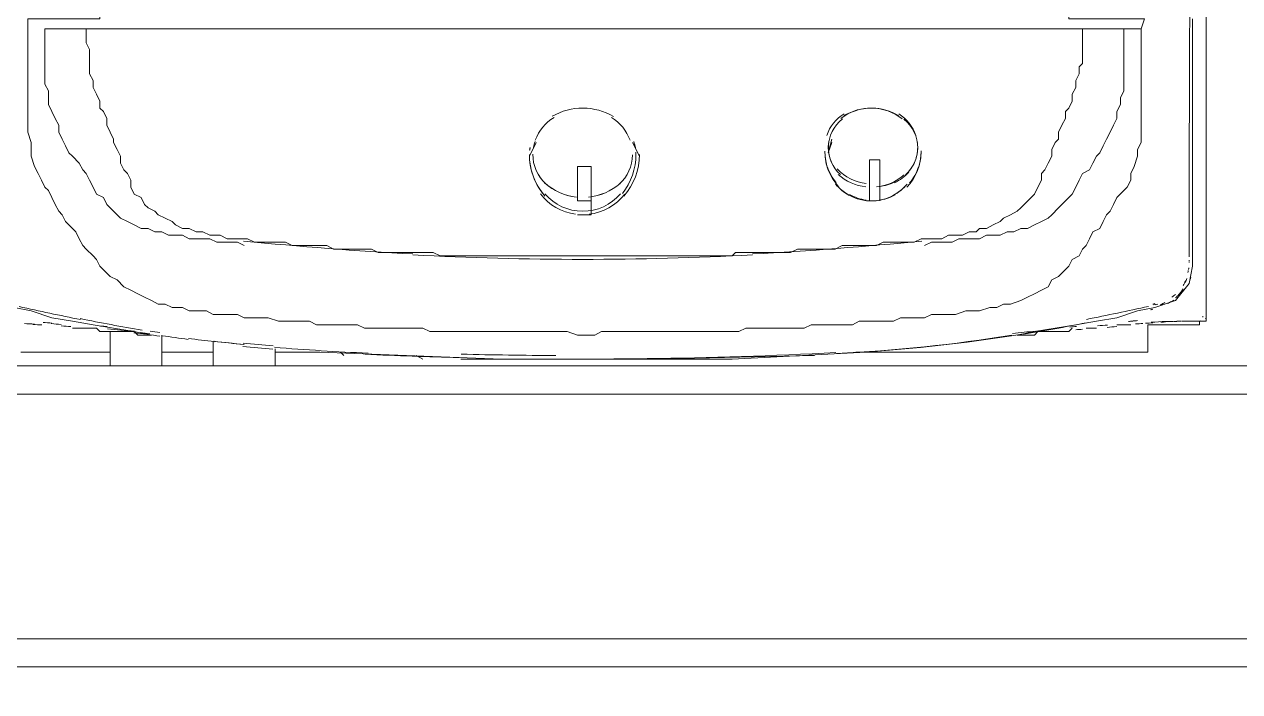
# Model space of a CAD drawing. Header units: metres. Extents: x 349703 to 349913, y 9282546 to 9282694.
# Drawn here: x 349720.435 to 349721.081, y 9282645.68 to 9282646.034 of the extents above; entities that cross this region are included whole.
import ezdxf

# ---------------------------------------------------------------- set-up
doc = ezdxf.new("R2010")
doc.units = ezdxf.units.M
doc.header["$LTSCALE"] = 0.25
doc.layers.add('ARQ-FONDO', color=253, linetype='CONTINUOUS', lineweight=9)

# ---------------------------------------------------------------- blocks, each defined once
blk = doc.blocks.new('LAVADORA')
at = {"layer": 'ARQ-FONDO', "linetype": 'Continuous', "lineweight": -2}
for p, q in [((3915.82869, 1596.86221), (3915.82869, 1596.81469)), ((3916.0005, 1596.85856), (3916.00598, 1596.85856)), ((3915.84149, 1596.8348), (3915.84149, 1596.83297)), ((3915.84149, 1596.83297), (3915.84149, 1596.83297)), ((3915.84149, 1596.83297), (3915.84149, 1596.83114)), ((3915.84149, 1596.83114), (3915.84149, 1596.82931)), ((3915.84149, 1596.82931), (3915.84149, 1596.82566)), ((3915.84149, 1596.822), (3915.83966, 1596.82018)), ((3915.83966, 1596.82018), (3915.83966, 1596.81835)), ((3915.84149, 1596.82566), (3915.84149, 1596.822)), ((3915.82869, 1596.81469), (3915.82138, 1596.81469)), ((3915.82138, 1596.81469), (3915.82138, 1596.81469)), ((3915.83966, 1596.81469), (3915.82138, 1596.81469)), ((3915.82138, 1596.81469), (3915.82138, 1596.81286)), ((3915.82138, 1596.81286), (3915.82138, 1596.80921)), ((3915.82138, 1596.80921), (3915.82138, 1596.80373)), ((3915.82138, 1596.80373), (3915.82138, 1596.79824)), ((3915.82138, 1596.79824), (3915.82138, 1596.79276)), ((3915.82138, 1596.79276), (3915.82138, 1596.7891)), ((3915.82138, 1596.7891), (3915.82138, 1596.78728)), ((3915.82138, 1596.78728), (3915.83783, 1596.78728)), ((3915.82869, 1596.78728), (3915.82869, 1596.75986)), ((3915.83418, 1596.75986), (3915.82138, 1596.75986)), ((3915.82138, 1596.75986), (3915.82138, 1596.75438)), ((3915.82138, 1596.75438), (3915.82138, 1596.72696)), ((3915.82138, 1596.73427), (3915.82138, 1596.75438)), ((3915.82138, 1596.72696), (3915.83052, 1596.72696)), ((3915.82869, 1596.72696), (3915.82869, 1596.71417)), ((3915.82687, 1596.69041), (3915.82869, 1596.69224)), ((3915.82504, 1596.64837), (3915.82687, 1596.65203)), ((3915.82504, 1596.60268), (3915.82504, 1596.60634)), ((3915.93287, 1596.59172), (3915.94018, 1596.58806)), ((3915.94018, 1596.58806), (3915.93287, 1596.59172)), ((3915.82504, 1596.56247), (3915.82504, 1596.56613)), ((3915.82504, 1596.55882), (3915.82504, 1596.56247)), ((3915.90911, 1596.56613), (3915.90911, 1596.55882)), ((3915.90911, 1596.55882), (3915.9018, 1596.55882)), ((3915.94018, 1596.53689), (3915.93287, 1596.53323)), ((3915.93287, 1596.53323), (3915.94018, 1596.53689)), ((3915.82687, 1596.44002), (3915.82504, 1596.52775)), ((3915.9347, 1596.43271), (3915.94201, 1596.43088)), ((3915.94018, 1596.43088), (3915.9347, 1596.43271)), ((3915.82869, 1596.40895), (3915.82869, 1596.41809)), ((3915.82869, 1596.41078), (3915.82869, 1596.31391)), ((3915.90911, 1596.41078), (3915.91642, 1596.41078)), ((3915.91642, 1596.40529), (3915.90911, 1596.40529)), ((3915.83966, 1596.32122), (3915.83966, 1596.31939)), ((3915.83966, 1596.31939), (3915.83966, 1596.31939)), ((3915.83966, 1596.31939), (3915.83966, 1596.31756)), ((3915.83966, 1596.31756), (3915.83966, 1596.31574)), ((3915.83966, 1596.31574), (3915.83966, 1596.31391)), ((3915.82869, 1596.31391), (3915.82869, 1596.26273)), ((3915.83966, 1596.31391), (3915.83966, 1596.31208)), ((3915.83966, 1596.31208), (3915.83966, 1596.31208)), ((3915.83966, 1596.31208), (3915.83966, 1596.31025)), ((3915.83966, 1596.31025), (3915.83966, 1596.30843)), ((3915.83966, 1596.30843), (3915.83966, 1596.3066)), ((3915.83966, 1596.3066), (3915.83966, 1596.30477)), ((3915.83966, 1596.30477), (3915.84149, 1596.30294)), ((3915.84149, 1596.29563), (3915.84149, 1596.2938)), ((3915.84149, 1596.2938), (3915.84149, 1596.29198)), ((3915.84149, 1596.29198), (3915.84149, 1596.29015)), ((3915.84149, 1596.29015), (3915.84149, 1596.29015)), ((3915.84332, 1596.27918), (3915.84332, 1596.27736)), ((3915.84332, 1596.27736), (3915.84332, 1596.27553)), ((3915.84332, 1596.27553), (3915.84332, 1596.2737)), ((3915.84332, 1596.2737), (3915.84332, 1596.27187)), ((3915.82869, 1596.26273), (3915.84332, 1596.26273)), ((3915.84332, 1596.26273), (3915.84332, 1596.2536)), ((3915.84332, 1596.25908), (3915.84332, 1596.23532)), ((3915.84332, 1596.24811), (3915.84332, 1596.24994)), ((3915.84514, 1596.24446), (3915.84514, 1596.23532)), ((3915.84514, 1596.24446), (3915.84514, 1596.23532)), ((3915.87987, 1596.23897), (3915.87987, 1596.23897)), ((3915.84332, 1596.23532), (3915.84514, 1596.23532)), ((3915.84514, 1596.23349), (3915.84514, 1596.23166)), ((3915.84514, 1596.23349), (3915.84514, 1596.23166)), ((3915.84514, 1596.23166), (3915.84514, 1596.23166)), ((3915.84514, 1596.23166), (3916.45376, 1596.23166)), ((3915.84697, 1596.23166), (3915.8488, 1596.23166)), ((3915.8488, 1596.23166), (3916.48117, 1596.23166))]:
    blk.add_line(p, q, dxfattribs=at)
for points in [[(3916.48849, 1596.23166), (3915.84514, 1596.23166), (3915.84514, 1596.23349), (3915.84514, 1596.23532), (3915.84332, 1596.23532), (3915.84332, 1596.2536), (3915.84332, 1596.26273), (3915.82869, 1596.26273), (3915.82869, 1596.4126), (3915.82504, 1596.48388), (3915.82504, 1596.55151), (3915.82504, 1596.60634), (3915.82869, 1596.7032), (3915.82869, 1596.71417), (3915.82869, 1596.72696), (3915.82504, 1596.72696), (3915.82138, 1596.72696), (3915.82138, 1596.75986), (3915.82687, 1596.75986), (3915.82869, 1596.75986), (3915.82869, 1596.78728), (3915.82138, 1596.78728), (3915.82138, 1596.81469), (3915.82869, 1596.81469), (3915.82869, 1596.86221)], [(3915.83966, 1596.31025), (3915.83966, 1596.31208), (3915.83966, 1596.31391), (3915.83966, 1596.31574), (3915.83966, 1596.31756), (3915.83966, 1596.31939), (3915.83966, 1596.32122), (3915.83783, 1596.32305), (3915.83783, 1596.32488), (3915.83783, 1596.3267), (3915.83783, 1596.32853), (3915.83783, 1596.33036), (3915.83783, 1596.33219), (3915.83966, 1596.32305), (3915.84149, 1596.31208), (3915.84332, 1596.30112), (3915.84514, 1596.29015), (3915.84697, 1596.27918), (3915.85063, 1596.26822), (3915.85245, 1596.25908), (3915.85611, 1596.24811), (3915.86525, 1596.2408), (3915.87439, 1596.23897), (3915.88535, 1596.23897), (3915.89632, 1596.23897), (3915.90728, 1596.23897), (3915.91825, 1596.23897), (3915.92922, 1596.23897), (3915.94018, 1596.23897), (3915.95115, 1596.23897), (3915.96211, 1596.23897), (3915.97308, 1596.23897), (3915.98405, 1596.23897), (3915.99501, 1596.23897), (3916.00598, 1596.23897)], [(3915.85245, 1596.86587), (3915.85063, 1596.85673), (3915.84697, 1596.84576), (3915.84514, 1596.8348), (3915.84332, 1596.82383), (3915.84149, 1596.81286), (3915.83966, 1596.8019), (3915.83783, 1596.79276), (3915.83783, 1596.79459), (3915.83783, 1596.79642), (3915.83783, 1596.79824), (3915.83783, 1596.80007), (3915.83966, 1596.8019), (3915.83966, 1596.80373), (3915.83966, 1596.80555), (3915.83966, 1596.80738), (3915.83966, 1596.80921), (3915.83966, 1596.81104), (3915.83966, 1596.81286), (3915.83966, 1596.81469), (3915.83966, 1596.81652), (3915.83966, 1596.81835), (3915.83966, 1596.82018), (3915.84149, 1596.822), (3915.84149, 1596.82566), (3915.84149, 1596.82931), (3915.84149, 1596.83114), (3915.84149, 1596.83297), (3915.84149, 1596.8348)], [(3915.83783, 1596.56247), (3915.83783, 1596.56613), (3915.83966, 1596.57161), (3915.83966, 1596.57527), (3915.83966, 1596.57892), (3915.83966, 1596.58441), (3915.83966, 1596.58806), (3915.83966, 1596.59172), (3915.83966, 1596.5972), (3915.83966, 1596.60085), (3915.83966, 1596.60451), (3915.83966, 1596.60999), (3915.83966, 1596.61365), (3915.83966, 1596.61913), (3915.83966, 1596.62279), (3915.83966, 1596.62644), (3915.83966, 1596.63192), (3915.83966, 1596.63558), (3915.83966, 1596.63924), (3915.83966, 1596.64472), (3915.84149, 1596.64837), (3915.84149, 1596.65203), (3915.84149, 1596.65751), (3915.84149, 1596.66117), (3915.84149, 1596.66482), (3915.84149, 1596.67031), (3915.84149, 1596.67396), (3915.84149, 1596.67944), (3915.84332, 1596.6831), (3915.84332, 1596.68676), (3915.84332, 1596.69224), (3915.84332, 1596.69589), (3915.84332, 1596.69955), (3915.84332, 1596.70503), (3915.84514, 1596.70869), (3915.84514, 1596.71234), (3915.84514, 1596.71783), (3915.84514, 1596.72148), (3915.84514, 1596.72514), (3915.84697, 1596.73062), (3915.84697, 1596.73427), (3915.84697, 1596.73793), (3915.84697, 1596.74341), (3915.8488, 1596.74707), (3915.8488, 1596.75072), (3915.8488, 1596.75621), (3915.8488, 1596.75986), (3915.85063, 1596.76352), (3915.85063, 1596.769), (3915.85063, 1596.77266), (3915.85245, 1596.77631), (3915.85245, 1596.78179), (3915.85428, 1596.78545), (3915.85428, 1596.7891), (3915.85611, 1596.79276), (3915.85794, 1596.79642), (3915.85976, 1596.80007), (3915.86159, 1596.80373), (3915.86342, 1596.80738), (3915.86708, 1596.81104), (3915.8689, 1596.81469), (3915.87073, 1596.81652), (3915.87439, 1596.82018), (3915.87804, 1596.822), (3915.87987, 1596.82383), (3915.88352, 1596.82749), (3915.88535, 1596.82931), (3915.88901, 1596.83114), (3915.89266, 1596.83297), (3915.89449, 1596.8348), (3915.89815, 1596.83845), (3915.9018, 1596.84028), (3915.90363, 1596.84211), (3915.90728, 1596.84394), (3915.91094, 1596.84576), (3915.91459, 1596.84759), (3915.91642, 1596.84942), (3915.92008, 1596.85125), (3915.92373, 1596.85307), (3915.92739, 1596.8549), (3915.93287, 1596.85673), (3915.93653, 1596.85673), (3915.94018, 1596.85673), (3915.94567, 1596.85856), (3915.94932, 1596.85856), (3915.95298, 1596.85856), (3915.95846, 1596.85856), (3915.96211, 1596.85856), (3915.96577, 1596.85856), (3915.97125, 1596.85856), (3915.97491, 1596.85856), (3915.97856, 1596.85856), (3915.98405, 1596.85856), (3915.9877, 1596.85856), (3915.99136, 1596.85856), (3915.99684, 1596.85856)], [(3916.0005, 1596.85856), (3915.99684, 1596.85856), (3915.99136, 1596.85856), (3915.9877, 1596.85856), (3915.98405, 1596.85856), (3915.97856, 1596.85856), (3915.97491, 1596.85856), (3915.97125, 1596.85856), (3915.96577, 1596.85856), (3915.96211, 1596.85856), (3915.95846, 1596.85856), (3915.95298, 1596.85856), (3915.94932, 1596.85856), (3915.94567, 1596.85856), (3915.94018, 1596.85673), (3915.93653, 1596.85673), (3915.93287, 1596.85673), (3915.92739, 1596.8549), (3915.92373, 1596.85307), (3915.92008, 1596.85125), (3915.91642, 1596.84942), (3915.91459, 1596.84759), (3915.91094, 1596.84576), (3915.90728, 1596.84394), (3915.90363, 1596.84211), (3915.9018, 1596.84028), (3915.89815, 1596.83845), (3915.89449, 1596.8348), (3915.89266, 1596.83297), (3915.88901, 1596.83114), (3915.88535, 1596.82931), (3915.88352, 1596.82749), (3915.87987, 1596.82383), (3915.87804, 1596.822), (3915.87439, 1596.82018), (3915.87073, 1596.81652), (3915.8689, 1596.81469), (3915.86708, 1596.81104), (3915.86342, 1596.80738), (3915.86159, 1596.80373), (3915.85976, 1596.80007), (3915.85794, 1596.79642), (3915.85611, 1596.79276), (3915.85428, 1596.7891), (3915.85428, 1596.78545), (3915.85245, 1596.78179), (3915.85245, 1596.77631), (3915.85063, 1596.77266), (3915.85063, 1596.769), (3915.85063, 1596.76352), (3915.8488, 1596.75986), (3915.8488, 1596.75621), (3915.8488, 1596.75072), (3915.8488, 1596.74707), (3915.84697, 1596.74341), (3915.84697, 1596.73793), (3915.84697, 1596.73427), (3915.84697, 1596.73062), (3915.84514, 1596.72514), (3915.84514, 1596.72148), (3915.84514, 1596.71783), (3915.84514, 1596.71234), (3915.84514, 1596.70869), (3915.84332, 1596.70503), (3915.84332, 1596.69955), (3915.84332, 1596.69589), (3915.84332, 1596.69224), (3915.84332, 1596.68676), (3915.84332, 1596.6831), (3915.84149, 1596.67944), (3915.84149, 1596.67396), (3915.84149, 1596.67031), (3915.84149, 1596.66482), (3915.84149, 1596.66117), (3915.84149, 1596.65751), (3915.84149, 1596.65203), (3915.84149, 1596.64837), (3915.83966, 1596.64472), (3915.83966, 1596.63924), (3915.83966, 1596.63558), (3915.83966, 1596.63192), (3915.83966, 1596.62644), (3915.83966, 1596.62279), (3915.83966, 1596.61913), (3915.83966, 1596.61365), (3915.83966, 1596.60999), (3915.83966, 1596.60451), (3915.83966, 1596.60085), (3915.83966, 1596.5972), (3915.83966, 1596.59172), (3915.83966, 1596.58806), (3915.83966, 1596.58441), (3915.83966, 1596.57892), (3915.83966, 1596.57527), (3915.83966, 1596.57161), (3915.83783, 1596.56613), (3915.83783, 1596.56247)], [(3916.0005, 1596.26639), (3916.00598, 1596.26456), (3916.00598, 1596.30477), (3916.00781, 1596.30477), (3916.00781, 1596.82018), (3916.00598, 1596.82018), (3916.00598, 1596.85856), (3916.0005, 1596.85856)], [(3916.0005, 1596.82749), (3916.0005, 1596.84942), (3915.99684, 1596.84942), (3915.99319, 1596.84942), (3915.98953, 1596.84942), (3915.98587, 1596.84942), (3915.98222, 1596.84942), (3915.97856, 1596.84942), (3915.97491, 1596.84942), (3915.97125, 1596.84942), (3915.9676, 1596.84759), (3915.96394, 1596.84759), (3915.96029, 1596.84759), (3915.95663, 1596.84576), (3915.95298, 1596.84394), (3915.94932, 1596.84211), (3915.94567, 1596.84211), (3915.94201, 1596.84028), (3915.93835, 1596.83845), (3915.9347, 1596.83662), (3915.93287, 1596.8348), (3915.92922, 1596.83114), (3915.92556, 1596.82931), (3915.92373, 1596.82749), (3915.92008, 1596.82566), (3915.91642, 1596.82383), (3915.91277, 1596.822), (3915.91094, 1596.81835), (3915.90728, 1596.81652), (3915.90546, 1596.81469), (3915.9018, 1596.81104), (3915.89997, 1596.80921), (3915.89815, 1596.80555), (3915.89632, 1596.8019), (3915.89449, 1596.79824), (3915.89449, 1596.79459), (3915.89266, 1596.79093), (3915.89266, 1596.78728), (3915.89084, 1596.78362), (3915.89084, 1596.77997), (3915.89084, 1596.77631), (3915.88901, 1596.77266), (3915.88901, 1596.769), (3915.88901, 1596.76535), (3915.88901, 1596.76169), (3915.88718, 1596.75803), (3915.88718, 1596.75438), (3915.88718, 1596.75072), (3915.88718, 1596.74707), (3915.88535, 1596.74341)], [(3915.88535, 1596.74341), (3915.88718, 1596.74707), (3915.88718, 1596.75072), (3915.88718, 1596.75438), (3915.88718, 1596.75803), (3915.88901, 1596.76169), (3915.88901, 1596.76535), (3915.88901, 1596.769), (3915.88901, 1596.77266), (3915.89084, 1596.77631), (3915.89084, 1596.77997), (3915.89084, 1596.78362), (3915.89266, 1596.78728), (3915.89266, 1596.79093), (3915.89449, 1596.79459), (3915.89449, 1596.79824), (3915.89632, 1596.8019), (3915.89815, 1596.80555), (3915.89997, 1596.80921), (3915.9018, 1596.81104), (3915.90546, 1596.81469), (3915.90728, 1596.81652), (3915.91094, 1596.81835), (3915.91277, 1596.822), (3915.91642, 1596.82383), (3915.92008, 1596.82566), (3915.92373, 1596.82749), (3915.92556, 1596.82931), (3915.92922, 1596.83114), (3915.93287, 1596.8348), (3915.9347, 1596.83662), (3915.93835, 1596.83845), (3915.94201, 1596.84028), (3915.94567, 1596.84211), (3915.94932, 1596.84211), (3915.95298, 1596.84394), (3915.95663, 1596.84576), (3915.96029, 1596.84759), (3915.96394, 1596.84759), (3915.9676, 1596.84759), (3915.97125, 1596.84942), (3915.97491, 1596.84942), (3915.97856, 1596.84942), (3915.98222, 1596.84942), (3915.98587, 1596.84942), (3915.98953, 1596.84942), (3915.99319, 1596.84942), (3915.99684, 1596.84942), (3916.0005, 1596.84942)], [(3916.0005, 1596.29746), (3916.0005, 1596.82749), (3915.99684, 1596.82749), (3915.99319, 1596.82749), (3915.98953, 1596.82566), (3915.98587, 1596.82566), (3915.98222, 1596.82566), (3915.98039, 1596.82566), (3915.97674, 1596.82566), (3915.97308, 1596.82383), (3915.96943, 1596.82383), (3915.96577, 1596.822), (3915.96211, 1596.82018), (3915.95846, 1596.82018), (3915.95663, 1596.81835), (3915.95298, 1596.81652), (3915.94932, 1596.81652), (3915.94567, 1596.81469), (3915.94201, 1596.81286), (3915.94018, 1596.81286), (3915.93653, 1596.81104), (3915.93287, 1596.80921), (3915.92922, 1596.80921), (3915.92556, 1596.80738), (3915.92373, 1596.80555), (3915.92008, 1596.80373), (3915.91642, 1596.80373), (3915.91277, 1596.8019), (3915.91094, 1596.79824), (3915.90728, 1596.79642), (3915.90546, 1596.79459), (3915.90363, 1596.79093), (3915.9018, 1596.7891), (3915.89997, 1596.78545), (3915.89815, 1596.78179), (3915.89632, 1596.77997), (3915.89449, 1596.77631), (3915.89449, 1596.77266), (3915.89266, 1596.769), (3915.89266, 1596.76535), (3915.89084, 1596.76169), (3915.89084, 1596.75986), (3915.89084, 1596.75621), (3915.88901, 1596.75255), (3915.88901, 1596.7489), (3915.88901, 1596.74524), (3915.88901, 1596.74159), (3915.88718, 1596.73793), (3915.88718, 1596.73427), (3915.88718, 1596.73062), (3915.88718, 1596.72696), (3915.88718, 1596.72331), (3915.88718, 1596.72148), (3915.88535, 1596.71783), (3915.88535, 1596.71417), (3915.88535, 1596.71051), (3915.88535, 1596.70686), (3915.88535, 1596.7032), (3915.88535, 1596.69955), (3915.88352, 1596.69589), (3915.88352, 1596.69224), (3915.88352, 1596.68858), (3915.88352, 1596.68493), (3915.88352, 1596.68127), (3915.88352, 1596.67762), (3915.88352, 1596.67579), (3915.8817, 1596.67213), (3915.8817, 1596.66848), (3915.8817, 1596.66482), (3915.8817, 1596.66117), (3915.8817, 1596.65751), (3915.8817, 1596.65386), (3915.8817, 1596.6502), (3915.8817, 1596.64655), (3915.8817, 1596.64289), (3915.87987, 1596.63924), (3915.87987, 1596.63558), (3915.87987, 1596.63192), (3915.87987, 1596.62827), (3915.87987, 1596.62644), (3915.87987, 1596.62279), (3915.87987, 1596.61913), (3915.87987, 1596.61548), (3915.87987, 1596.61182), (3915.87987, 1596.60817), (3915.87987, 1596.60451), (3915.87987, 1596.60085), (3915.87987, 1596.5972), (3915.87987, 1596.59354), (3915.87987, 1596.58989), (3915.87987, 1596.58623), (3915.87987, 1596.58258), (3915.87987, 1596.57892), (3915.87987, 1596.57709), (3915.87987, 1596.57344), (3915.87987, 1596.56978), (3915.87987, 1596.56613), (3915.87987, 1596.56247)], [(3915.87987, 1596.56247), (3915.87987, 1596.56613), (3915.87987, 1596.56978), (3915.87987, 1596.57344), (3915.87987, 1596.57709), (3915.87987, 1596.57892), (3915.87987, 1596.58258), (3915.87987, 1596.58623), (3915.87987, 1596.58989), (3915.87987, 1596.59354), (3915.87987, 1596.5972), (3915.87987, 1596.60085), (3915.87987, 1596.60451), (3915.87987, 1596.60817), (3915.87987, 1596.61182), (3915.87987, 1596.61548), (3915.87987, 1596.61913), (3915.87987, 1596.62279), (3915.87987, 1596.62644), (3915.87987, 1596.62827), (3915.87987, 1596.63192), (3915.87987, 1596.63558), (3915.87987, 1596.63924), (3915.8817, 1596.64289), (3915.8817, 1596.64655), (3915.8817, 1596.6502), (3915.8817, 1596.65386), (3915.8817, 1596.65751), (3915.8817, 1596.66117), (3915.8817, 1596.66482), (3915.8817, 1596.66848), (3915.8817, 1596.67213), (3915.88352, 1596.67579), (3915.88352, 1596.67762), (3915.88352, 1596.68127), (3915.88352, 1596.68493), (3915.88352, 1596.68858), (3915.88352, 1596.69224), (3915.88352, 1596.69589), (3915.88535, 1596.69955), (3915.88535, 1596.7032), (3915.88535, 1596.70686), (3915.88535, 1596.71051), (3915.88535, 1596.71417), (3915.88535, 1596.71783), (3915.88718, 1596.72148), (3915.88718, 1596.72331), (3915.88718, 1596.72696), (3915.88718, 1596.73062), (3915.88718, 1596.73427), (3915.88718, 1596.73793), (3915.88901, 1596.74159), (3915.88901, 1596.74524), (3915.88901, 1596.7489), (3915.88901, 1596.75255), (3915.89084, 1596.75621), (3915.89084, 1596.75986), (3915.89084, 1596.76169), (3915.89266, 1596.76535), (3915.89266, 1596.769), (3915.89449, 1596.77266), (3915.89449, 1596.77631), (3915.89632, 1596.77997), (3915.89815, 1596.78179), (3915.89997, 1596.78545), (3915.9018, 1596.7891), (3915.90363, 1596.79093), (3915.90546, 1596.79459), (3915.90728, 1596.79642), (3915.91094, 1596.79824), (3915.91277, 1596.8019), (3915.91642, 1596.80373), (3915.92008, 1596.80373), (3915.92373, 1596.80555), (3915.92556, 1596.80738), (3915.92922, 1596.80921), (3915.93287, 1596.80921), (3915.93653, 1596.81104), (3915.94018, 1596.81286), (3915.94201, 1596.81286), (3915.94567, 1596.81469), (3915.94932, 1596.81652), (3915.95298, 1596.81652), (3915.95663, 1596.81835), (3915.95846, 1596.82018), (3915.96211, 1596.82018), (3915.96577, 1596.822), (3915.96943, 1596.82383), (3915.97308, 1596.82383), (3915.97674, 1596.82566), (3915.98039, 1596.82566), (3915.98222, 1596.82566), (3915.98587, 1596.82566), (3915.98953, 1596.82566), (3915.99319, 1596.82749), (3915.99684, 1596.82749)], [(3915.82138, 1596.81469), (3915.82138, 1596.81286), (3915.82138, 1596.80921), (3915.82138, 1596.80373), (3915.82138, 1596.79824), (3915.82138, 1596.79276), (3915.82138, 1596.7891), (3915.82138, 1596.78728), (3915.83783, 1596.78728)], [(3915.83418, 1596.75986), (3915.82138, 1596.75986), (3915.82138, 1596.75438), (3915.82138, 1596.72696), (3915.83052, 1596.72696)], [(3916.00598, 1596.26456), (3916.0005, 1596.26639), (3915.99684, 1596.26639), (3915.99136, 1596.26639), (3915.9877, 1596.26639), (3915.98405, 1596.26639), (3915.97856, 1596.26639), (3915.97491, 1596.26639), (3915.97125, 1596.26639), (3915.96577, 1596.26639), (3915.96211, 1596.26639), (3915.95846, 1596.26639), (3915.95298, 1596.26639), (3915.94932, 1596.26639), (3915.94567, 1596.26639), (3915.94018, 1596.26639), (3915.93653, 1596.26822), (3915.93287, 1596.26822), (3915.92739, 1596.27004), (3915.92373, 1596.27187), (3915.92008, 1596.27187), (3915.91642, 1596.2737), (3915.91459, 1596.27553), (3915.91094, 1596.27918), (3915.90728, 1596.28101), (3915.90363, 1596.28284), (3915.9018, 1596.28467), (3915.89815, 1596.28649), (3915.89449, 1596.28832), (3915.89266, 1596.29198), (3915.88901, 1596.2938), (3915.88535, 1596.29563), (3915.88352, 1596.29746), (3915.87987, 1596.29929), (3915.87804, 1596.30294), (3915.87439, 1596.30477), (3915.87073, 1596.30843), (3915.8689, 1596.31025), (3915.86708, 1596.31391), (3915.86342, 1596.31574), (3915.86159, 1596.31939), (3915.85976, 1596.32305), (3915.85794, 1596.3267), (3915.85611, 1596.33036), (3915.85428, 1596.33584), (3915.85428, 1596.3395), (3915.85245, 1596.34315), (3915.85245, 1596.34681), (3915.85063, 1596.35229), (3915.85063, 1596.35595), (3915.85063, 1596.3596), (3915.8488, 1596.36508), (3915.8488, 1596.36874), (3915.8488, 1596.37239), (3915.8488, 1596.37788), (3915.84697, 1596.38153), (3915.84697, 1596.38519), (3915.84697, 1596.39067), (3915.84697, 1596.39433), (3915.84514, 1596.39798), (3915.84514, 1596.40347), (3915.84514, 1596.40712), (3915.84514, 1596.41078), (3915.84514, 1596.41626), (3915.84332, 1596.41991), (3915.84332, 1596.42357), (3915.84332, 1596.42905), (3915.84332, 1596.43271), (3915.84332, 1596.43636), (3915.84332, 1596.44185), (3915.84149, 1596.4455), (3915.84149, 1596.45098), (3915.84149, 1596.45464), (3915.84149, 1596.4583), (3915.84149, 1596.46378), (3915.84149, 1596.46743), (3915.84149, 1596.47109), (3915.84149, 1596.47657), (3915.83966, 1596.48023), (3915.83966, 1596.48388), (3915.83966, 1596.48937), (3915.83966, 1596.49302), (3915.83966, 1596.49668), (3915.83966, 1596.50216), (3915.83966, 1596.50582), (3915.83966, 1596.5113), (3915.83966, 1596.51495), (3915.83966, 1596.51861), (3915.83966, 1596.52409), (3915.83966, 1596.52775), (3915.83966, 1596.5314), (3915.83966, 1596.53689), (3915.83966, 1596.54054), (3915.83966, 1596.5442), (3915.83966, 1596.54968), (3915.83966, 1596.55333), (3915.83783, 1596.55699), (3915.83783, 1596.56247)], [(3915.83783, 1596.56247), (3915.83783, 1596.55699), (3915.83966, 1596.55333), (3915.83966, 1596.54968), (3915.83966, 1596.5442), (3915.83966, 1596.54054), (3915.83966, 1596.53689), (3915.83966, 1596.5314), (3915.83966, 1596.52775), (3915.83966, 1596.52409), (3915.83966, 1596.51861), (3915.83966, 1596.51495), (3915.83966, 1596.5113), (3915.83966, 1596.50582), (3915.83966, 1596.50216), (3915.83966, 1596.49668), (3915.83966, 1596.49302), (3915.83966, 1596.48937), (3915.83966, 1596.48388), (3915.83966, 1596.48023), (3915.84149, 1596.47657), (3915.84149, 1596.47109), (3915.84149, 1596.46743), (3915.84149, 1596.46378), (3915.84149, 1596.4583), (3915.84149, 1596.45464), (3915.84149, 1596.45098), (3915.84149, 1596.4455), (3915.84332, 1596.44185), (3915.84332, 1596.43636), (3915.84332, 1596.43271), (3915.84332, 1596.42905), (3915.84332, 1596.42357), (3915.84332, 1596.41991), (3915.84514, 1596.41626), (3915.84514, 1596.41078), (3915.84514, 1596.40712), (3915.84514, 1596.40347), (3915.84514, 1596.39798), (3915.84697, 1596.39433), (3915.84697, 1596.39067), (3915.84697, 1596.38519), (3915.84697, 1596.38153), (3915.8488, 1596.37788), (3915.8488, 1596.37239), (3915.8488, 1596.36874), (3915.8488, 1596.36508), (3915.85063, 1596.3596), (3915.85063, 1596.35595), (3915.85063, 1596.35229), (3915.85245, 1596.34681), (3915.85245, 1596.34315), (3915.85428, 1596.3395), (3915.85428, 1596.33584), (3915.85611, 1596.33036), (3915.85794, 1596.3267), (3915.85976, 1596.32305), (3915.86159, 1596.31939), (3915.86342, 1596.31574), (3915.86708, 1596.31391), (3915.8689, 1596.31025), (3915.87073, 1596.30843), (3915.87439, 1596.30477), (3915.87804, 1596.30294), (3915.87987, 1596.29929), (3915.88352, 1596.29746), (3915.88535, 1596.29563), (3915.88901, 1596.2938), (3915.89266, 1596.29198), (3915.89449, 1596.28832), (3915.89815, 1596.28649), (3915.9018, 1596.28467), (3915.90363, 1596.28284), (3915.90728, 1596.28101), (3915.91094, 1596.27918), (3915.91459, 1596.27553), (3915.91642, 1596.2737), (3915.92008, 1596.27187), (3915.92373, 1596.27187), (3915.92739, 1596.27004), (3915.93287, 1596.26822), (3915.93653, 1596.26822), (3915.94018, 1596.26639), (3915.94567, 1596.26639), (3915.94932, 1596.26639), (3915.95298, 1596.26639), (3915.95846, 1596.26639), (3915.96211, 1596.26639), (3915.96577, 1596.26639), (3915.97125, 1596.26639), (3915.97491, 1596.26639), (3915.97856, 1596.26639), (3915.98405, 1596.26639), (3915.9877, 1596.26639), (3915.99136, 1596.26639), (3915.99684, 1596.26639), (3916.0005, 1596.26639), (3916.0005, 1596.27553), (3915.99684, 1596.27553), (3915.99319, 1596.27553), (3915.98953, 1596.27553), (3915.98587, 1596.27553), (3915.98222, 1596.27553), (3915.97856, 1596.27553), (3915.97491, 1596.27553), (3915.97125, 1596.27553), (3915.9676, 1596.27553), (3915.96394, 1596.27736), (3915.96029, 1596.27736), (3915.95663, 1596.27918), (3915.95298, 1596.27918), (3915.94932, 1596.28101), (3915.94567, 1596.28284), (3915.94201, 1596.28467), (3915.93835, 1596.28649), (3915.9347, 1596.28832), (3915.93287, 1596.29015), (3915.92922, 1596.29198), (3915.92556, 1596.2938), (3915.92373, 1596.29746), (3915.92008, 1596.29929), (3915.91642, 1596.30112), (3915.91277, 1596.30294), (3915.91094, 1596.30477), (3915.90728, 1596.30843), (3915.90546, 1596.31025), (3915.9018, 1596.31391), (3915.89997, 1596.31574), (3915.89815, 1596.31939), (3915.89632, 1596.32305), (3915.89449, 1596.3267), (3915.89449, 1596.33036), (3915.89266, 1596.33401), (3915.89266, 1596.33767), (3915.89084, 1596.34132), (3915.89084, 1596.34498), (3915.89084, 1596.34863), (3915.88901, 1596.35229), (3915.88901, 1596.35595), (3915.88901, 1596.3596), (3915.88901, 1596.36326), (3915.88718, 1596.36691), (3915.88718, 1596.37057), (3915.88718, 1596.37422), (3915.88718, 1596.37788), (3915.88535, 1596.38153)], [(3915.87987, 1596.56247), (3915.87987, 1596.55882), (3915.87987, 1596.55516), (3915.87987, 1596.55151), (3915.87987, 1596.54785), (3915.87987, 1596.5442), (3915.87987, 1596.54054), (3915.87987, 1596.53689), (3915.87987, 1596.53323), (3915.87987, 1596.52957), (3915.87987, 1596.52775), (3915.87987, 1596.52409), (3915.87987, 1596.52044), (3915.87987, 1596.51678), (3915.87987, 1596.51313), (3915.87987, 1596.50947), (3915.87987, 1596.50582), (3915.87987, 1596.50216), (3915.87987, 1596.4985), (3915.87987, 1596.49485), (3915.87987, 1596.49119), (3915.87987, 1596.48754), (3915.87987, 1596.48388), (3915.8817, 1596.48206), (3915.8817, 1596.4784), (3915.8817, 1596.47474), (3915.8817, 1596.47109), (3915.8817, 1596.46743), (3915.8817, 1596.46378), (3915.8817, 1596.46012), (3915.8817, 1596.45647), (3915.8817, 1596.45281), (3915.88352, 1596.44916), (3915.88352, 1596.4455), (3915.88352, 1596.44185), (3915.88352, 1596.43819), (3915.88352, 1596.43454), (3915.88352, 1596.43271), (3915.88352, 1596.42905), (3915.88535, 1596.4254), (3915.88535, 1596.42174), (3915.88535, 1596.41809), (3915.88535, 1596.41443), (3915.88535, 1596.41078), (3915.88535, 1596.40712), (3915.88718, 1596.40347), (3915.88718, 1596.39981), (3915.88718, 1596.39615), (3915.88718, 1596.3925), (3915.88718, 1596.39067), (3915.88718, 1596.38702), (3915.88901, 1596.38336), (3915.88901, 1596.37971), (3915.88901, 1596.37605), (3915.88901, 1596.37239), (3915.89084, 1596.36874), (3915.89084, 1596.36508), (3915.89084, 1596.36143), (3915.89266, 1596.35777), (3915.89266, 1596.35412), (3915.89449, 1596.35229), (3915.89449, 1596.34863), (3915.89632, 1596.34498), (3915.89815, 1596.34132), (3915.89997, 1596.3395), (3915.9018, 1596.33584), (3915.90363, 1596.33219), (3915.90546, 1596.33036), (3915.90728, 1596.32853), (3915.91094, 1596.32488), (3915.91277, 1596.32305), (3915.91642, 1596.32122), (3915.92008, 1596.31939), (3915.92373, 1596.31939), (3915.92556, 1596.31756), (3915.92922, 1596.31574), (3915.93287, 1596.31391), (3915.93653, 1596.31391), (3915.94018, 1596.31208), (3915.94201, 1596.31025), (3915.94567, 1596.31025), (3915.94932, 1596.30843), (3915.95298, 1596.3066), (3915.95663, 1596.3066), (3915.95846, 1596.30477), (3915.96211, 1596.30294), (3915.96577, 1596.30294), (3915.96943, 1596.30112), (3915.97308, 1596.30112), (3915.97674, 1596.29929), (3915.98039, 1596.29929), (3915.98222, 1596.29746), (3915.98587, 1596.29746), (3915.98953, 1596.29746), (3915.99319, 1596.29746), (3915.99684, 1596.29746)], [(3915.88535, 1596.38153), (3915.88718, 1596.37788), (3915.88718, 1596.37422), (3915.88718, 1596.37057), (3915.88718, 1596.36691), (3915.88901, 1596.36326), (3915.88901, 1596.3596), (3915.88901, 1596.35595), (3915.88901, 1596.35229), (3915.89084, 1596.34863), (3915.89084, 1596.34498), (3915.89084, 1596.34132), (3915.89266, 1596.33767), (3915.89266, 1596.33401), (3915.89449, 1596.33036), (3915.89449, 1596.3267), (3915.89632, 1596.32305), (3915.89815, 1596.31939), (3915.89997, 1596.31574), (3915.9018, 1596.31391), (3915.90546, 1596.31025), (3915.90728, 1596.30843), (3915.91094, 1596.30477), (3915.91277, 1596.30294), (3915.91642, 1596.30112), (3915.92008, 1596.29929), (3915.92373, 1596.29746), (3915.92556, 1596.2938), (3915.92922, 1596.29198), (3915.93287, 1596.29015), (3915.9347, 1596.28832), (3915.93835, 1596.28649), (3915.94201, 1596.28467), (3915.94567, 1596.28284), (3915.94932, 1596.28101), (3915.95298, 1596.27918), (3915.95663, 1596.27918), (3915.96029, 1596.27736), (3915.96394, 1596.27736), (3915.9676, 1596.27553), (3915.97125, 1596.27553), (3915.97491, 1596.27553), (3915.97856, 1596.27553), (3915.98222, 1596.27553), (3915.98587, 1596.27553), (3915.98953, 1596.27553), (3915.99319, 1596.27553), (3915.99684, 1596.27553), (3916.0005, 1596.27553), (3916.0005, 1596.29746), (3915.99684, 1596.29746), (3915.99319, 1596.29746), (3915.98953, 1596.29746), (3915.98587, 1596.29746), (3915.98222, 1596.29746), (3915.98039, 1596.29929), (3915.97674, 1596.29929), (3915.97308, 1596.30112), (3915.96943, 1596.30112), (3915.96577, 1596.30294), (3915.96211, 1596.30294), (3915.95846, 1596.30477), (3915.95663, 1596.3066), (3915.95298, 1596.3066), (3915.94932, 1596.30843), (3915.94567, 1596.31025), (3915.94201, 1596.31025), (3915.94018, 1596.31208), (3915.93653, 1596.31391), (3915.93287, 1596.31391), (3915.92922, 1596.31574), (3915.92556, 1596.31756), (3915.92373, 1596.31939), (3915.92008, 1596.31939), (3915.91642, 1596.32122), (3915.91277, 1596.32305), (3915.91094, 1596.32488), (3915.90728, 1596.32853), (3915.90546, 1596.33036), (3915.90363, 1596.33219), (3915.9018, 1596.33584), (3915.89997, 1596.3395), (3915.89815, 1596.34132), (3915.89632, 1596.34498), (3915.89449, 1596.34863), (3915.89449, 1596.35229), (3915.89266, 1596.35412), (3915.89266, 1596.35777), (3915.89084, 1596.36143), (3915.89084, 1596.36508), (3915.89084, 1596.36874), (3915.88901, 1596.37239), (3915.88901, 1596.37605), (3915.88901, 1596.37971), (3915.88901, 1596.38336), (3915.88718, 1596.38702), (3915.88718, 1596.39067), (3915.88718, 1596.3925), (3915.88718, 1596.39615), (3915.88718, 1596.39981), (3915.88718, 1596.40347), (3915.88535, 1596.40712), (3915.88535, 1596.41078), (3915.88535, 1596.41443), (3915.88535, 1596.41809), (3915.88535, 1596.42174), (3915.88535, 1596.4254), (3915.88352, 1596.42905), (3915.88352, 1596.43271), (3915.88352, 1596.43454), (3915.88352, 1596.43819), (3915.88352, 1596.44185), (3915.88352, 1596.4455), (3915.88352, 1596.44916), (3915.8817, 1596.45281), (3915.8817, 1596.45647), (3915.8817, 1596.46012), (3915.8817, 1596.46378), (3915.8817, 1596.46743), (3915.8817, 1596.47109), (3915.8817, 1596.47474), (3915.8817, 1596.4784), (3915.8817, 1596.48206), (3915.87987, 1596.48388), (3915.87987, 1596.48754), (3915.87987, 1596.49119), (3915.87987, 1596.49485), (3915.87987, 1596.4985), (3915.87987, 1596.50216), (3915.87987, 1596.50582), (3915.87987, 1596.50947), (3915.87987, 1596.51313), (3915.87987, 1596.51678), (3915.87987, 1596.52044), (3915.87987, 1596.52409), (3915.87987, 1596.52775), (3915.87987, 1596.52957), (3915.87987, 1596.53323), (3915.87987, 1596.53689), (3915.87987, 1596.54054), (3915.87987, 1596.5442), (3915.87987, 1596.54785), (3915.87987, 1596.55151), (3915.87987, 1596.55516), (3915.87987, 1596.55882), (3915.87987, 1596.56247)], [(3915.9018, 1596.56613), (3915.9018, 1596.5643), (3915.9018, 1596.56247), (3915.9018, 1596.56065), (3915.9018, 1596.55882), (3915.92739, 1596.55882), (3915.92739, 1596.56613)], [(3915.90911, 1596.55882), (3915.92739, 1596.55882), (3915.92739, 1596.56613), (3915.90911, 1596.56613)], [(3915.90911, 1596.40529), (3915.93104, 1596.40529), (3915.93104, 1596.41078)], [(3915.91642, 1596.41078), (3915.93104, 1596.41078), (3915.93104, 1596.40529), (3915.91642, 1596.40529)], [(3915.84149, 1596.30294), (3915.83966, 1596.30477), (3915.83966, 1596.3066), (3915.83966, 1596.30843), (3915.83966, 1596.31025)], [(3915.84149, 1596.29015), (3915.84149, 1596.29198), (3915.84149, 1596.2938), (3915.84149, 1596.29563)], [(3915.84332, 1596.27187), (3915.84332, 1596.2737), (3915.84332, 1596.27553), (3915.84332, 1596.27736), (3915.84332, 1596.27918)], [(3915.84332, 1596.25542), (3915.84332, 1596.25725), (3915.84332, 1596.25908)], [(3915.84332, 1596.24994), (3915.84332, 1596.25177), (3915.84332, 1596.2536)], [(3915.84697, 1596.23166), (3915.8488, 1596.23166), (3916.48117, 1596.23166)]]:
    blk.add_lwpolyline(points, dxfattribs=at)
for points in [[(3915.82504, 1596.60634), (3915.82504, 1596.5314), (3915.82504, 1596.62827)], [(3915.82504, 1596.5314), (3915.82504, 1596.62827), (3915.82504, 1596.48388)], [(3915.82504, 1596.55151), (3915.82504, 1596.60634), (3915.82504, 1596.5314)]]:
    blk.add_lwpolyline(points, close=True, dxfattribs=at)
for points in [[(3915.84362, 1596.85499), (3915.84374, 1596.85676), (3915.84384, 1596.85853), (3915.84394, 1596.8603)], [(3915.84362, 1596.85499), (3915.84374, 1596.85676), (3915.84384, 1596.85853), (3915.84394, 1596.8603)], [(3915.85294, 1596.86319), (3915.85055, 1596.85229), (3915.84825, 1596.84138), (3915.84604, 1596.83045)], [(3915.84317, 1596.85108), (3915.84328, 1596.85264), (3915.84338, 1596.85421), (3915.84348, 1596.85577)], [(3915.84317, 1596.85108), (3915.84328, 1596.85264), (3915.84338, 1596.85421), (3915.84348, 1596.85577)], [(3915.84349, 1596.84083), (3915.84362, 1596.84258), (3915.84375, 1596.84432), (3915.84388, 1596.84606)], [(3915.84349, 1596.84083), (3915.84362, 1596.84258), (3915.84375, 1596.84432), (3915.84388, 1596.84606)], [(3915.8442, 1596.8457), (3915.84432, 1596.84727), (3915.84443, 1596.84883), (3915.84454, 1596.85039)], [(3915.8442, 1596.8457), (3915.84432, 1596.84727), (3915.84443, 1596.84883), (3915.84454, 1596.85039)], [(3915.8423, 1596.83556), (3915.84244, 1596.83729), (3915.84258, 1596.83901), (3915.84271, 1596.84074)], [(3915.8423, 1596.83556), (3915.84244, 1596.83729), (3915.84258, 1596.83901), (3915.84271, 1596.84074)], [(3915.84653, 1596.83068), (3915.84431, 1596.81972), (3915.84229, 1596.80872), (3915.84048, 1596.79769)], [(3915.84229, 1596.81635), (3915.8424, 1596.8175), (3915.84251, 1596.81865), (3915.84262, 1596.81981)], [(3915.84112, 1596.81617), (3915.84069, 1596.81139), (3915.84026, 1596.80662), (3915.83984, 1596.80184)], [(3915.8372, 1596.78824), (3915.83798, 1596.79285), (3915.83858, 1596.79748), (3915.83899, 1596.80214)], [(3915.83923, 1596.79876), (3915.83894, 1596.79702), (3915.83866, 1596.79528), (3915.83839, 1596.79354)], [(3915.83993, 1596.79351), (3915.83966, 1596.79177), (3915.83939, 1596.79003), (3915.83913, 1596.78829)], [(3915.83748, 1596.78707), (3915.83679, 1596.78247), (3915.83614, 1596.77785), (3915.83553, 1596.77323)], [(3915.83748, 1596.78707), (3915.83679, 1596.78247), (3915.83614, 1596.77785), (3915.83553, 1596.77323)], [(3915.836, 1596.77311), (3915.83539, 1596.76849), (3915.83482, 1596.76387), (3915.83429, 1596.75925)], [(3915.836, 1596.77311), (3915.83539, 1596.76849), (3915.83482, 1596.76387), (3915.83429, 1596.75925)], [(3915.8345, 1596.75936), (3915.83389, 1596.75406), (3915.83332, 1596.74874), (3915.83281, 1596.74342)], [(3915.83452, 1596.7597), (3915.8339, 1596.7544), (3915.83334, 1596.74909), (3915.83283, 1596.74378)], [(3915.83172, 1596.74416), (3915.83121, 1596.73884), (3915.83073, 1596.73351), (3915.8303, 1596.72819)], [(3915.83354, 1596.74398), (3915.83303, 1596.73867), (3915.83255, 1596.73336), (3915.83212, 1596.72804)], [(3915.88779, 1596.74382), (3915.88481, 1596.71383), (3915.88252, 1596.68379), (3915.8809, 1596.6537)], [(3915.88779, 1596.74382), (3915.88481, 1596.71383), (3915.88252, 1596.68379), (3915.8809, 1596.6537)], [(3915.83131, 1596.72739), (3915.82995, 1596.71077), (3915.82891, 1596.69413), (3915.82817, 1596.67748)], [(3915.83131, 1596.72739), (3915.82995, 1596.71077), (3915.82891, 1596.69413), (3915.82817, 1596.67748)], [(3915.82759, 1596.67914), (3915.82686, 1596.66246), (3915.82628, 1596.64577), (3915.82586, 1596.62908)], [(3915.82759, 1596.67914), (3915.82686, 1596.66246), (3915.82628, 1596.64577), (3915.82586, 1596.62908)], [(3915.88046, 1596.6537), (3915.87885, 1596.62363), (3915.87804, 1596.59351), (3915.87804, 1596.56339)], [(3915.88046, 1596.6537), (3915.87885, 1596.62363), (3915.87804, 1596.59351), (3915.87804, 1596.56339)], [(3915.82767, 1596.62793), (3915.82726, 1596.6112), (3915.827, 1596.59447), (3915.82691, 1596.57773)], [(3915.82767, 1596.62793), (3915.82726, 1596.6112), (3915.827, 1596.59447), (3915.82691, 1596.57773)], [(3915.93379, 1596.59172), (3915.92567, 1596.59172), (3915.91782, 1596.5888), (3915.91168, 1596.58349)], [(3915.93379, 1596.59172), (3915.92635, 1596.59172), (3915.91911, 1596.58926), (3915.9132, 1596.58473)], [(3915.93395, 1596.58989), (3915.92793, 1596.58994), (3915.92217, 1596.5874), (3915.91815, 1596.58291)], [(3915.93395, 1596.58989), (3915.92795, 1596.58994), (3915.92221, 1596.58741), (3915.91819, 1596.58296)], [(3915.93747, 1596.59139), (3915.93631, 1596.5916), (3915.93513, 1596.59171), (3915.93395, 1596.59172)], [(3915.93741, 1596.5914), (3915.93627, 1596.5916), (3915.93511, 1596.59171), (3915.93395, 1596.59172)], [(3915.94068, 1596.58873), (3915.93961, 1596.5891), (3915.93852, 1596.58938), (3915.93741, 1596.58957)], [(3915.94078, 1596.58869), (3915.9397, 1596.58907), (3915.93859, 1596.58936), (3915.93747, 1596.58956)], [(3915.95351, 1596.57857), (3915.95078, 1596.58324), (3915.94649, 1596.58679), (3915.94139, 1596.58859)], [(3915.95351, 1596.57857), (3915.95078, 1596.58324), (3915.94649, 1596.58679), (3915.94139, 1596.58859)], [(3915.91288, 1596.58586), (3915.90694, 1596.5813), (3915.90304, 1596.57457), (3915.90205, 1596.56714)], [(3915.9128, 1596.58344), (3915.90698, 1596.57841), (3915.90363, 1596.57109), (3915.90363, 1596.56339)], [(3915.91866, 1596.58354), (3915.91443, 1596.57883), (3915.91179, 1596.57291), (3915.91111, 1596.56662)], [(3915.91871, 1596.5836), (3915.91449, 1596.57891), (3915.91183, 1596.57302), (3915.91113, 1596.56675)], [(3915.82508, 1596.5781), (3915.82499, 1596.56144), (3915.82505, 1596.54479), (3915.82527, 1596.52813)], [(3915.82508, 1596.5781), (3915.82499, 1596.56144), (3915.82505, 1596.54479), (3915.82527, 1596.52813)], [(3915.95846, 1596.56319), (3915.95849, 1596.56893), (3915.95698, 1596.57457), (3915.95409, 1596.57953)], [(3915.95846, 1596.56319), (3915.95849, 1596.56893), (3915.95698, 1596.57457), (3915.95409, 1596.57953)], [(3915.87804, 1596.56339), (3915.87804, 1596.53327), (3915.87885, 1596.50315), (3915.88046, 1596.47307)], [(3915.87804, 1596.56339), (3915.87804, 1596.53327), (3915.87885, 1596.50315), (3915.88046, 1596.47307)], [(3915.90363, 1596.56339), (3915.90363, 1596.55569), (3915.90697, 1596.54838), (3915.9128, 1596.54334)], [(3915.95397, 1596.54705), (3915.95687, 1596.55193), (3915.95842, 1596.55751), (3915.95846, 1596.56319)], [(3915.95397, 1596.54705), (3915.95687, 1596.55193), (3915.95842, 1596.55751), (3915.95846, 1596.56319)], [(3915.90201, 1596.55996), (3915.90292, 1596.55246), (3915.9068, 1596.54564), (3915.91276, 1596.54101)], [(3915.91109, 1596.56033), (3915.91173, 1596.55408), (3915.9143, 1596.54819), (3915.91845, 1596.54347)], [(3915.9111, 1596.56032), (3915.91174, 1596.55407), (3915.91431, 1596.54818), (3915.91846, 1596.54346)], [(3915.94138, 1596.53818), (3915.94643, 1596.53996), (3915.95069, 1596.54346), (3915.95342, 1596.54806)], [(3915.94138, 1596.53818), (3915.94643, 1596.53996), (3915.95069, 1596.54346), (3915.95342, 1596.54806)], [(3915.91167, 1596.54147), (3915.91781, 1596.53616), (3915.92566, 1596.53323), (3915.93378, 1596.53323)], [(3915.91306, 1596.54216), (3915.91899, 1596.53756), (3915.92628, 1596.53506), (3915.93378, 1596.53506)], [(3915.918, 1596.54402), (3915.92196, 1596.53953), (3915.92763, 1596.53693), (3915.93362, 1596.53689)], [(3915.91801, 1596.54402), (3915.92196, 1596.53953), (3915.92764, 1596.53693), (3915.93362, 1596.53689)], [(3915.93362, 1596.53506), (3915.93485, 1596.53505), (3915.93608, 1596.53515), (3915.9373, 1596.53535)], [(3915.93362, 1596.53506), (3915.93483, 1596.53505), (3915.93604, 1596.53514), (3915.93724, 1596.53534)], [(3915.93724, 1596.53534), (3915.9384, 1596.53554), (3915.93955, 1596.53583), (3915.94066, 1596.53621)], [(3915.9373, 1596.53535), (3915.93848, 1596.53555), (3915.93964, 1596.53585), (3915.94077, 1596.53625)], [(3915.82528, 1596.52906), (3915.82573, 1596.49559), (3915.82679, 1596.46214), (3915.82848, 1596.42871)], [(3915.82528, 1596.52906), (3915.82573, 1596.49559), (3915.82679, 1596.46214), (3915.82848, 1596.42871)], [(3915.8809, 1596.47307), (3915.88252, 1596.44299), (3915.88481, 1596.41294), (3915.88779, 1596.38296)], [(3915.8809, 1596.47307), (3915.88252, 1596.44299), (3915.88481, 1596.41294), (3915.88779, 1596.38296)], [(3915.93564, 1596.43454), (3915.92853, 1596.43454), (3915.92168, 1596.43187), (3915.91644, 1596.42706)], [(3915.92713, 1596.43314), (3915.92409, 1596.43212), (3915.92126, 1596.43054), (3915.91878, 1596.42851)], [(3915.93759, 1596.43271), (3915.93208, 1596.43275), (3915.92682, 1596.43043), (3915.92315, 1596.42632)], [(3915.9408, 1596.43241), (3915.93488, 1596.43346), (3915.92881, 1596.43168), (3915.9244, 1596.42759)], [(3915.93492, 1596.43453), (3915.93167, 1596.43446), (3915.92846, 1596.43389), (3915.92538, 1596.43285)], [(3915.95266, 1596.42521), (3915.94906, 1596.42989), (3915.9435, 1596.43266), (3915.93759, 1596.43271)], [(3915.95548, 1596.42431), (3915.95286, 1596.42869), (3915.94873, 1596.43197), (3915.94386, 1596.43353)], [(3915.82797, 1596.42828), (3915.82954, 1596.39709), (3915.83279, 1596.36602), (3915.8377, 1596.33518)], [(3915.82799, 1596.42736), (3915.82967, 1596.39402), (3915.83323, 1596.36079), (3915.83865, 1596.32785)], [(3915.91709, 1596.42803), (3915.91201, 1596.42336), (3915.90912, 1596.41678), (3915.90911, 1596.40988)], [(3915.91812, 1596.42892), (3915.91564, 1596.42689), (3915.91359, 1596.42439), (3915.91207, 1596.42157)], [(3915.92318, 1596.42754), (3915.91948, 1596.42341), (3915.91717, 1596.41821), (3915.91657, 1596.41269)], [(3915.92615, 1596.42796), (3915.92179, 1596.42391), (3915.91903, 1596.41842), (3915.91839, 1596.4125)], [(3915.95846, 1596.40971), (3915.95849, 1596.4156), (3915.95656, 1596.42134), (3915.95297, 1596.42601)], [(3915.91251, 1596.42148), (3915.91101, 1596.41871), (3915.90999, 1596.41571), (3915.90948, 1596.4126)], [(3915.95846, 1596.4097), (3915.95849, 1596.41488), (3915.9571, 1596.41996), (3915.95444, 1596.42441)], [(3915.90931, 1596.41298), (3915.90918, 1596.41199), (3915.90912, 1596.411), (3915.90911, 1596.41)], [(3915.90911, 1596.41), (3915.90911, 1596.409), (3915.90916, 1596.40801), (3915.90928, 1596.40702)], [(3915.90911, 1596.40988), (3915.90911, 1596.40299), (3915.91199, 1596.3964), (3915.91706, 1596.39173)], [(3915.90937, 1596.40615), (3915.90981, 1596.40303), (3915.91081, 1596.40001), (3915.91231, 1596.39724)], [(3915.91656, 1596.40713), (3915.91713, 1596.40167), (3915.91938, 1596.39652), (3915.923, 1596.39239)], [(3915.91671, 1596.40572), (3915.91713, 1596.40268), (3915.91801, 1596.39972), (3915.91933, 1596.39694)], [(3915.95276, 1596.39344), (3915.95642, 1596.39808), (3915.95842, 1596.4038), (3915.95846, 1596.40971)], [(3915.95433, 1596.39513), (3915.957, 1596.39952), (3915.95843, 1596.40456), (3915.95846, 1596.4097)], [(3915.91209, 1596.39811), (3915.9136, 1596.39533), (3915.91562, 1596.39287), (3915.91805, 1596.39086)], [(3915.9188, 1596.39746), (3915.92015, 1596.39463), (3915.92202, 1596.39207), (3915.92432, 1596.38994)], [(3915.9438, 1596.38617), (3915.94864, 1596.38771), (3915.95276, 1596.39094), (3915.95539, 1596.39528)], [(3915.91641, 1596.39087), (3915.92163, 1596.38605), (3915.92848, 1596.38337), (3915.93559, 1596.38336)], [(3915.91871, 1596.38945), (3915.92114, 1596.38744), (3915.92391, 1596.38588), (3915.92689, 1596.38484)], [(3915.92301, 1596.39173), (3915.92662, 1596.38761), (3915.93181, 1596.38523), (3915.93729, 1596.38519)], [(3915.92439, 1596.39031), (3915.92662, 1596.38824), (3915.92931, 1596.38673), (3915.93224, 1596.38591)], [(3915.93729, 1596.38519), (3915.94321, 1596.38514), (3915.94883, 1596.38784), (3915.9525, 1596.39249)], [(3915.92629, 1596.38494), (3915.92931, 1596.38389), (3915.93249, 1596.38335), (3915.93569, 1596.38336)], [(3915.93224, 1596.38591), (3915.93507, 1596.38511), (3915.93804, 1596.38497), (3915.94093, 1596.38551)], [(3915.8387, 1596.33471), (3915.83908, 1596.33063), (3915.83949, 1596.32655), (3915.83992, 1596.32247)], [(3915.83823, 1596.32891), (3915.84007, 1596.31779), (3915.84209, 1596.3067), (3915.84429, 1596.29565)], [(3915.84238, 1596.30062), (3915.84228, 1596.30182), (3915.84217, 1596.30303), (3915.84207, 1596.30423)], [(3915.84238, 1596.30062), (3915.84228, 1596.30182), (3915.84217, 1596.30303), (3915.84207, 1596.30423)], [(3915.84092, 1596.29744), (3915.84082, 1596.29864), (3915.84072, 1596.29983), (3915.84062, 1596.30103)], [(3915.84092, 1596.29744), (3915.84082, 1596.29864), (3915.84072, 1596.29983), (3915.84062, 1596.30103)], [(3915.84313, 1596.28423), (3915.843, 1596.28597), (3915.84287, 1596.28771), (3915.84273, 1596.28945)], [(3915.84313, 1596.28423), (3915.843, 1596.28597), (3915.84287, 1596.28771), (3915.84273, 1596.28945)], [(3915.84615, 1596.29545), (3915.84835, 1596.28441), (3915.85066, 1596.2734), (3915.85306, 1596.26241)], [(3915.8423, 1596.27933), (3915.84218, 1596.28104), (3915.84205, 1596.28275), (3915.84192, 1596.28446)], [(3915.8423, 1596.27933), (3915.84218, 1596.28104), (3915.84205, 1596.28275), (3915.84192, 1596.28446)], [(3915.84522, 1596.27075), (3915.84517, 1596.27154), (3915.84512, 1596.27232), (3915.84507, 1596.2731)], [(3915.84522, 1596.27075), (3915.84517, 1596.27154), (3915.84512, 1596.27232), (3915.84507, 1596.2731)], [(3915.84548, 1596.2682), (3915.84543, 1596.26898), (3915.84539, 1596.26977), (3915.84534, 1596.27055)], [(3915.84548, 1596.2682), (3915.84543, 1596.26898), (3915.84539, 1596.26977), (3915.84534, 1596.27055)], [(3915.84395, 1596.26536), (3915.84388, 1596.26669), (3915.84381, 1596.26803), (3915.84373, 1596.26936)], [(3915.84395, 1596.26536), (3915.84388, 1596.26669), (3915.84381, 1596.26803), (3915.84373, 1596.26936)], [(3915.84429, 1596.26008), (3915.84423, 1596.2614), (3915.84416, 1596.26272), (3915.84409, 1596.26405)], [(3915.84429, 1596.26008), (3915.84423, 1596.2614), (3915.84416, 1596.26272), (3915.84409, 1596.26405)], [(3915.84514, 1596.24537), (3915.84514, 1596.25059), (3915.84497, 1596.25581), (3915.84463, 1596.26102)], [(3915.85127, 1596.26131), (3915.85134, 1596.261), (3915.85141, 1596.26069), (3915.85148, 1596.26038)], [(3915.85129, 1596.26101), (3915.85136, 1596.2607), (3915.85143, 1596.26038), (3915.8515, 1596.26007)], [(3915.85384, 1596.25968), (3915.85394, 1596.25928), (3915.85405, 1596.25887), (3915.85416, 1596.25847)], [(3915.85389, 1596.2586), (3915.854, 1596.2582), (3915.85412, 1596.25781), (3915.85424, 1596.25741)], [(3915.85431, 1596.26017), (3915.8544, 1596.25977), (3915.8545, 1596.25937), (3915.8546, 1596.25897)], [(3915.84471, 1596.25461), (3915.84469, 1596.255), (3915.84468, 1596.25539), (3915.84466, 1596.25578)], [(3915.84479, 1596.25332), (3915.84478, 1596.2537), (3915.84476, 1596.25409), (3915.84475, 1596.25448)], [(3915.84496, 1596.25003), (3915.84495, 1596.25031), (3915.84495, 1596.25058), (3915.84494, 1596.25086)], [(3915.85391, 1596.25594), (3915.85403, 1596.25554), (3915.85416, 1596.25515), (3915.8543, 1596.25476)], [(3915.85409, 1596.25598), (3915.85437, 1596.25519), (3915.85469, 1596.25441), (3915.85504, 1596.25364)], [(3915.85454, 1596.25228), (3915.85489, 1596.25153), (3915.85527, 1596.25079), (3915.8557, 1596.25008)], [(3915.84505, 1596.24933), (3915.84505, 1596.24955), (3915.84504, 1596.24978), (3915.84503, 1596.25)], [(3915.84509, 1596.24742), (3915.84508, 1596.24786), (3915.84507, 1596.24831), (3915.84506, 1596.24876)], [(3915.84513, 1596.24578), (3915.84512, 1596.24623), (3915.84512, 1596.24668), (3915.84511, 1596.24714)], [(3915.84514, 1596.24493), (3915.84514, 1596.24505), (3915.84513, 1596.24517), (3915.84513, 1596.24529)], [(3915.84514, 1596.24595), (3915.84514, 1596.24607), (3915.84514, 1596.24618), (3915.84514, 1596.2463)], [(3915.8557, 1596.25008), (3915.85592, 1596.24972), (3915.85615, 1596.24936), (3915.85639, 1596.249)], [(3915.85759, 1596.24805), (3915.85787, 1596.24773), (3915.85815, 1596.24742), (3915.85845, 1596.24712)], [(3915.8579, 1596.25003), (3915.85813, 1596.24969), (3915.85838, 1596.24935), (3915.85863, 1596.24902)], [(3915.85845, 1596.24712), (3915.85875, 1596.24682), (3915.85906, 1596.24652), (3915.85937, 1596.24623)], [(3915.85863, 1596.24902), (3915.85888, 1596.24869), (3915.85914, 1596.24837), (3915.85942, 1596.24805)], [(3915.85937, 1596.24623), (3915.85969, 1596.24595), (3915.86001, 1596.24567), (3915.86035, 1596.2454)], [(3915.86035, 1596.2454), (3915.86068, 1596.24514), (3915.86102, 1596.24488), (3915.86136, 1596.24464)], [(3915.86136, 1596.24464), (3915.86171, 1596.2444), (3915.86205, 1596.24417), (3915.86241, 1596.24395)], [(3915.86424, 1596.24395), (3915.86459, 1596.24373), (3915.86495, 1596.24352), (3915.86531, 1596.24333)], [(3915.86531, 1596.24333), (3915.86566, 1596.24314), (3915.86602, 1596.24296), (3915.86638, 1596.24279)], [(3915.86561, 1596.24296), (3915.866, 1596.24278), (3915.86639, 1596.24261), (3915.86678, 1596.24245)], [(3915.86678, 1596.24245), (3915.86716, 1596.2423), (3915.86754, 1596.24216), (3915.86793, 1596.24202)], [(3915.86734, 1596.24029), (3915.86774, 1596.24016), (3915.86815, 1596.24003), (3915.86856, 1596.23991)], [(3915.86806, 1596.23998), (3915.86847, 1596.23987), (3915.86888, 1596.23976), (3915.8693, 1596.23966)], [(3915.87113, 1596.24149), (3915.87152, 1596.2414), (3915.87192, 1596.24132), (3915.87232, 1596.24124)], [(3915.87166, 1596.2413), (3915.87206, 1596.24123), (3915.87247, 1596.24116), (3915.87288, 1596.2411)], [(3915.87262, 1596.24112), (3915.87302, 1596.24106), (3915.87343, 1596.24101), (3915.87383, 1596.24097)], [(3915.87308, 1596.24101), (3915.87349, 1596.24097), (3915.8739, 1596.24093), (3915.87432, 1596.2409)], [(3915.87576, 1596.23909), (3915.87617, 1596.23906), (3915.87659, 1596.23903), (3915.87701, 1596.23902)], [(3915.8763, 1596.24086), (3915.87671, 1596.24084), (3915.87712, 1596.24083), (3915.87753, 1596.24082)], [(3915.87711, 1596.24082), (3915.87752, 1596.24081), (3915.87793, 1596.24081), (3915.87835, 1596.2408)], [(3915.87932, 1596.24081), (3915.87974, 1596.2408), (3915.88016, 1596.2408), (3915.88058, 1596.2408)], [(3916.02631, 1596.24038), (3915.97732, 1596.24064), (3915.92833, 1596.24077), (3915.87933, 1596.2408)], [(3915.84514, 1596.23623), (3915.84514, 1596.23594), (3915.84516, 1596.23565), (3915.84518, 1596.23537)], [(3915.84514, 1596.23623), (3915.84514, 1596.2361), (3915.84515, 1596.23597), (3915.84515, 1596.23583)], [(3915.84515, 1596.2361), (3915.84515, 1596.23596), (3915.84516, 1596.23581), (3915.84518, 1596.23567)], [(3915.84518, 1596.23567), (3915.84522, 1596.23529), (3915.84532, 1596.23492), (3915.84546, 1596.23457)], [(3915.84518, 1596.23567), (3915.84522, 1596.23529), (3915.84532, 1596.23492), (3915.84546, 1596.23457)], [(3915.84645, 1596.23207), (3915.84684, 1596.23183), (3915.84727, 1596.23169), (3915.84772, 1596.23167)], [(3915.84645, 1596.23207), (3915.84684, 1596.23183), (3915.84727, 1596.23169), (3915.84772, 1596.23167)], [(3915.8474, 1596.23351), (3915.84775, 1596.23349), (3915.8481, 1596.23349), (3915.84845, 1596.23351)], [(3915.8474, 1596.23351), (3915.84775, 1596.23349), (3915.8481, 1596.23349), (3915.84845, 1596.23351)]]:
    blk.add_open_spline(points, degree=3, dxfattribs=at)
blk = doc.blocks.new('MODULO 5 A 11 NUEVO')
at = {"layer": 'ARQ-FONDO'}
for points in [[(350747.38191, 9282622.22527), (350747.38191, 9282622.22527), (350750.09691, 9282622.22527), (350750.09691, 9282622.27027)], [(350750.09691, 9282620.59527), (350750.09691, 9282622.06527), (350747.11691, 9282622.06527), (350747.11691, 9282622.22527), (350747.38191, 9282622.22527)]]:
    blk.add_lwpolyline(points, dxfattribs=at)
blk.add_lwpolyline([(350747.38191, 9282622.21027), (350750.11191, 9282622.21027), (350750.11191, 9282622.08027), (350747.38191, 9282622.08027)], close=True, dxfattribs=at)
at = {"layer": 'ARQ-FONDO', "rotation": 90.00000000000003}
blk.add_blockref('LAVADORA', (352344.33655, 9278706.40388), dxfattribs=at)

msp = doc.modelspace()

# ---------------------------------------------------------------- block references
at = {"layer": 'ARQ-FONDO'}
msp.add_blockref('MODULO 5 A 11 NUEVO', (-1027.04144, 23.62737), dxfattribs=at)

doc.saveas('drawing.dxf')
